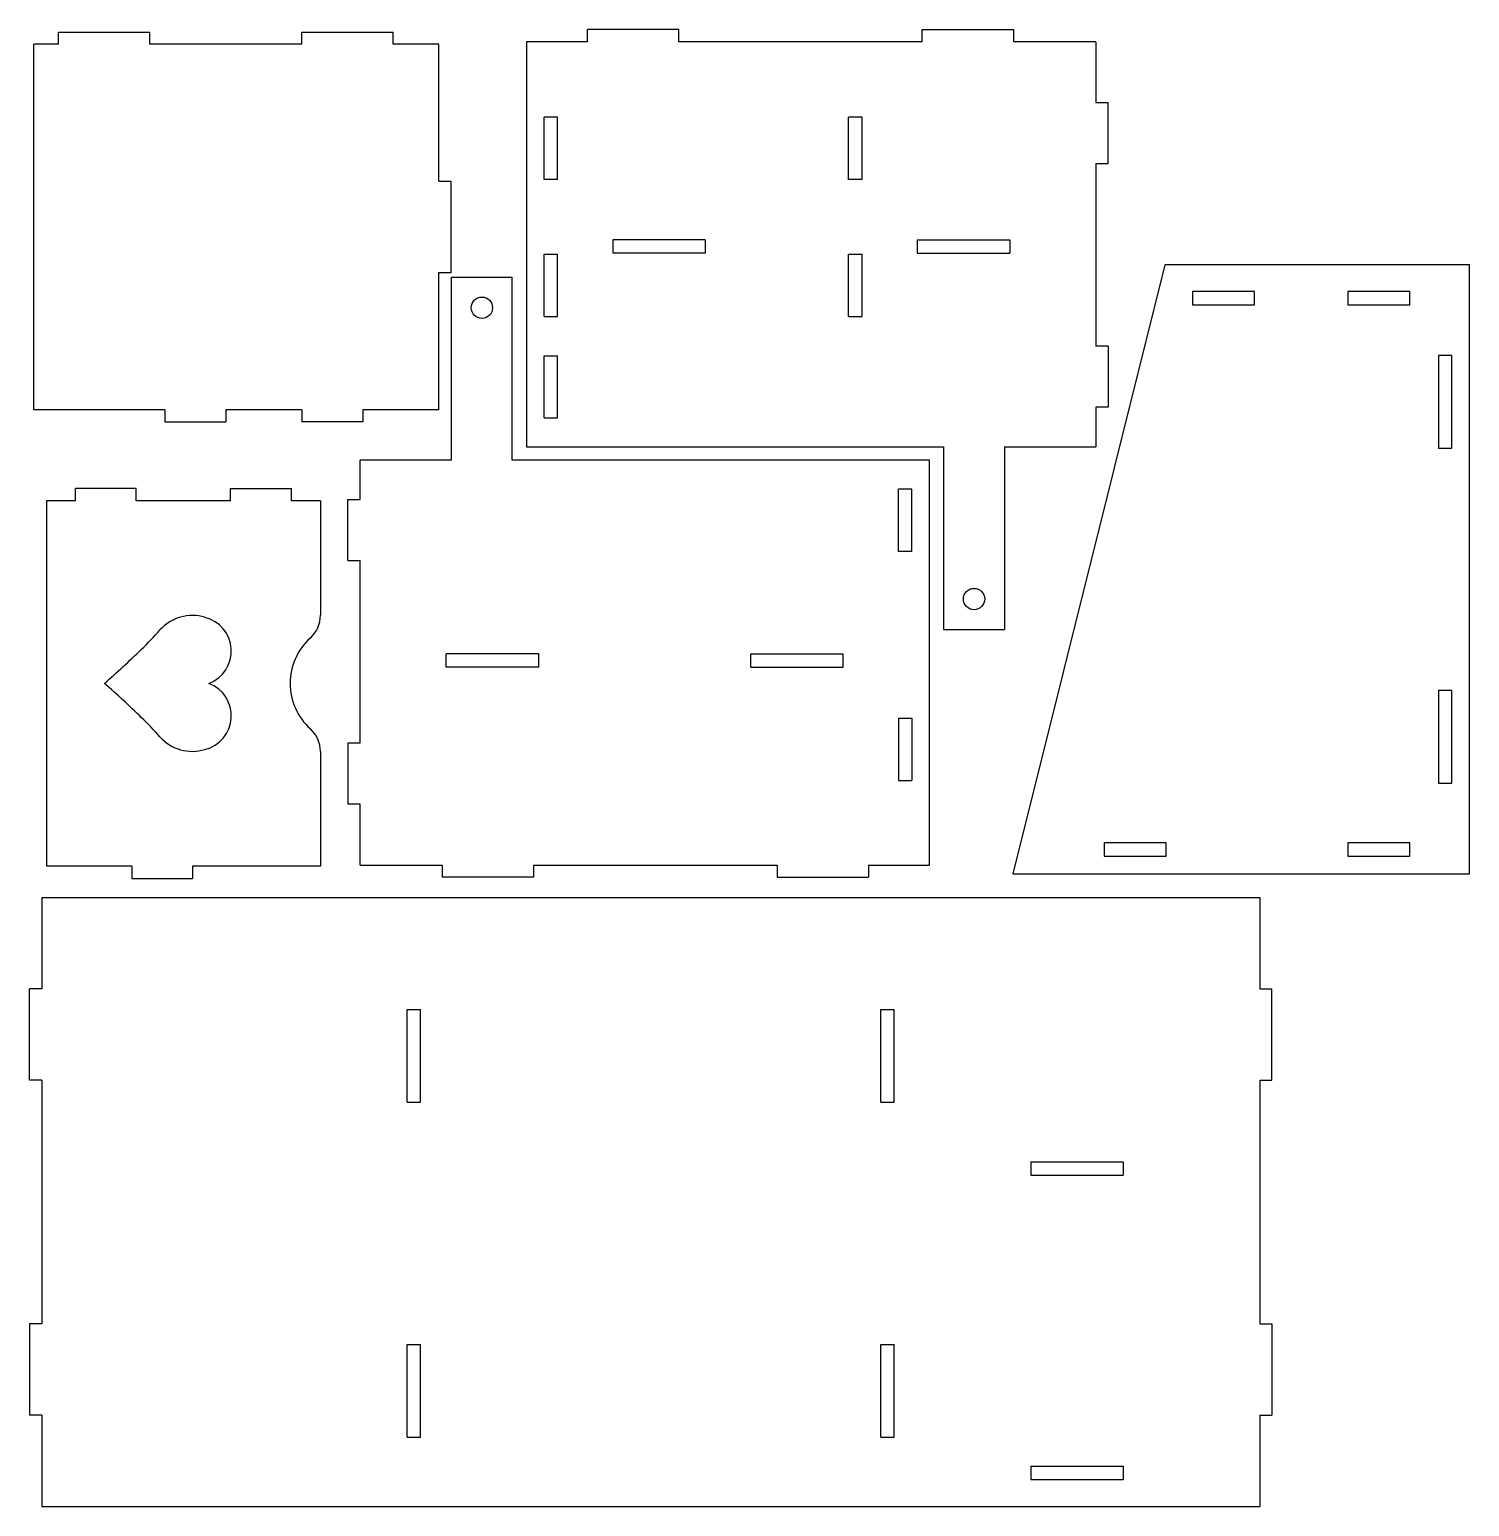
# Model space of a CAD drawing. Header units: millimetres. Extents: x 2 to 475, y 5 to 490.
import ezdxf

# ---------------------------------------------------------------- set-up
doc = ezdxf.new("R2010")
doc.units = ezdxf.units.MM

msp = doc.modelspace()

# ---------------------------------------------------------------- linework, layer by layer
at = {"color": 7, "linetype": 'Continuous', "lineweight": 25}
for p, q in [((11.93, 484.78), (11.93, 488.78)), ((11.93, 488.78), (41.93, 488.78)), ((41.93, 484.78), (41.93, 488.78)), ((91.93, 484.78), (91.93, 488.78)), ((91.93, 488.78), (121.93, 488.78)), ((121.93, 484.78), (121.93, 488.78)), ((185.68, 485.61), (165.68, 485.61)), ((165.68, 485.61), (165.68, 352.61)), ((215.68, 489.61), (185.68, 489.61)), ((185.68, 485.61), (185.68, 489.61)), ((215.68, 485.61), (215.68, 489.61)), ((295.68, 485.61), (215.68, 485.61)), ((295.68, 485.61), (295.68, 489.61)), ((295.68, 489.61), (325.68, 489.61)), ((325.68, 485.61), (325.68, 489.61)), ((352.68, 485.61), (325.68, 485.61)), ((352.68, 485.61), (352.68, 465.61)), ((3.93, 364.78), (3.93, 484.78)), ((11.93, 484.78), (3.93, 484.78)), ((91.93, 484.78), (41.93, 484.78)), ((136.93, 484.78), (121.93, 484.78)), ((136.93, 439.78), (136.93, 484.78)), ((352.68, 465.61), (356.68, 465.61)), ((356.68, 445.61), (356.68, 465.61)), ((171.48, 440.41), (171.48, 460.81)), ((175.88, 460.81), (171.48, 460.81)), ((175.88, 440.41), (175.88, 460.81)), ((275.88, 460.81), (271.48, 460.81)), ((271.48, 440.41), (271.48, 460.81)), ((275.88, 440.41), (275.88, 460.81)), ((352.68, 445.61), (356.68, 445.61)), ((352.68, 445.61), (352.68, 385.61)), ((136.93, 439.78), (140.93, 439.78)), ((140.93, 409.78), (140.93, 439.78)), ((175.88, 440.41), (171.48, 440.41)), ((275.88, 440.41), (271.48, 440.41)), ((193.98, 420.61), (193.98, 416.21)), ((224.38, 420.61), (193.98, 420.61)), ((224.38, 420.61), (224.38, 416.21)), ((293.98, 420.61), (324.38, 420.61)), ((293.98, 420.61), (293.98, 416.21)), ((324.38, 420.61), (324.38, 416.21)), ((171.48, 395.41), (171.48, 415.81)), ((171.48, 415.81), (175.88, 415.81)), ((175.88, 395.41), (175.88, 415.81)), ((224.38, 416.21), (193.98, 416.21)), ((271.48, 395.41), (271.48, 415.81)), ((271.48, 415.81), (275.88, 415.81)), ((275.88, 395.41), (275.88, 415.81)), ((293.98, 416.21), (324.38, 416.21)), ((375.37, 412.39), (325.37, 212.39)), ((475.37, 412.39), (375.37, 412.39)), ((475.37, 212.39), (475.37, 412.39)), ((136.93, 409.78), (140.93, 409.78)), ((136.93, 364.78), (136.93, 409.78)), ((141.02, 408.26), (161.02, 408.26)), ((141.02, 348.26), (141.02, 408.26)), ((161.02, 348.26), (161.02, 408.26)), ((404.77, 403.59), (384.37, 403.59)), ((384.37, 403.59), (384.37, 399.19)), ((404.77, 399.19), (404.77, 403.59)), ((455.77, 403.59), (435.37, 403.59)), ((435.37, 403.59), (435.37, 399.19)), ((455.77, 399.19), (455.77, 403.59)), ((384.37, 399.19), (404.77, 399.19)), ((435.37, 399.19), (455.77, 399.19)), ((171.48, 395.41), (175.88, 395.41)), ((271.48, 395.41), (275.88, 395.41)), ((356.68, 385.61), (352.68, 385.61)), ((356.68, 385.61), (356.68, 365.61)), ((171.48, 362.11), (171.48, 382.51)), ((171.48, 382.51), (175.88, 382.51)), ((175.88, 362.11), (175.88, 382.51)), ((469.57, 382.59), (465.17, 382.59)), ((465.17, 382.59), (465.17, 352.19)), ((469.57, 352.19), (469.57, 382.59)), ((46.93, 364.78), (3.93, 364.78)), ((46.93, 364.78), (46.93, 360.78)), ((91.93, 364.78), (66.93, 364.78)), ((66.93, 364.78), (66.93, 360.78)), ((91.93, 364.78), (91.93, 360.78)), ((136.93, 364.78), (111.93, 364.78)), ((111.93, 364.78), (111.93, 360.78)), ((356.68, 365.61), (352.68, 365.61)), ((352.68, 365.61), (352.68, 352.61)), ((46.93, 360.78), (66.93, 360.78)), ((111.93, 360.78), (91.93, 360.78)), ((171.48, 362.11), (175.88, 362.11)), ((165.68, 352.61), (302.68, 352.61)), ((302.68, 352.61), (302.68, 292.61)), ((322.68, 352.61), (352.68, 352.61)), ((322.68, 352.61), (322.68, 292.61)), ((465.17, 352.19), (469.57, 352.19)), ((111.02, 335.26), (111.02, 348.26)), ((141.02, 348.26), (111.02, 348.26)), ((298.02, 348.26), (161.02, 348.26)), ((298.02, 215.26), (298.02, 348.26)), ((8.02, 334.9), (8.02, 214.9)), ((17.52, 334.9), (8.02, 334.9)), ((17.52, 334.9), (17.52, 338.9)), ((37.52, 338.9), (17.52, 338.9)), ((37.52, 334.9), (37.52, 338.9)), ((68.52, 334.9), (37.52, 334.9)), ((68.52, 334.9), (68.52, 338.9)), ((68.52, 338.9), (88.52, 338.9)), ((88.52, 334.9), (88.52, 338.9)), ((98.02, 334.9), (88.52, 334.9)), ((98.02, 334.9), (98.02, 297.26)), ((107.02, 315.26), (107.02, 335.26)), ((107.02, 335.26), (111.02, 335.26)), ((287.82, 318.26), (287.82, 338.66)), ((292.22, 338.66), (287.82, 338.66)), ((292.22, 318.26), (292.22, 338.66)), ((107.02, 315.26), (111.02, 315.26)), ((111.02, 255.26), (111.02, 315.26)), ((292.22, 318.26), (287.82, 318.26)), ((302.68, 292.61), (322.68, 292.61)), ((139.32, 280.26), (139.32, 284.66)), ((169.72, 284.66), (139.32, 284.66)), ((169.72, 280.26), (169.72, 284.66)), ((239.32, 280.26), (239.32, 284.66)), ((239.32, 284.66), (269.72, 284.66)), ((269.72, 280.26), (269.72, 284.66)), ((169.72, 280.26), (139.32, 280.26)), ((239.32, 280.26), (269.72, 280.26)), ((469.57, 272.59), (465.17, 272.59)), ((465.17, 272.59), (465.17, 242.19)), ((469.57, 242.19), (469.57, 272.59)), ((287.82, 263.46), (292.22, 263.46)), ((287.82, 263.46), (287.82, 243.06)), ((292.22, 263.46), (292.22, 243.06)), ((98.02, 252.54), (98.02, 214.9)), ((107.02, 255.26), (107.02, 235.26)), ((111.02, 255.26), (107.02, 255.26)), ((287.82, 243.06), (292.22, 243.06)), ((465.17, 242.19), (469.57, 242.19)), ((111.02, 235.26), (107.02, 235.26)), ((111.02, 215.26), (111.02, 235.26)), ((375.77, 222.59), (355.37, 222.59)), ((355.37, 222.59), (355.37, 218.19)), ((375.77, 218.19), (375.77, 222.59)), ((455.77, 222.59), (435.37, 222.59)), ((435.37, 222.59), (435.37, 218.19)), ((455.77, 218.19), (455.77, 222.59)), ((36.02, 214.9), (8.02, 214.9)), ((36.02, 214.9), (36.02, 210.9)), ((98.02, 214.9), (56.02, 214.9)), ((56.02, 214.9), (56.02, 210.9)), ((111.02, 215.26), (138.01, 215.26)), ((138.01, 215.26), (138.01, 211.26)), ((168.01, 215.26), (248.01, 215.26)), ((168.01, 215.26), (168.01, 211.26)), ((248.01, 215.26), (248.01, 211.26)), ((278.01, 215.26), (298.02, 215.26)), ((278.01, 215.26), (278.01, 211.26)), ((355.37, 218.19), (375.77, 218.19)), ((435.37, 218.19), (455.77, 218.19)), ((36.02, 210.9), (56.02, 210.9)), ((168.01, 211.26), (138.01, 211.26)), ((248.01, 211.26), (278.01, 211.26)), ((325.37, 212.39), (475.37, 212.39)), ((6.47, 204.65), (6.47, 174.65)), ((6.47, 204.65), (406.47, 204.65)), ((406.47, 204.65), (406.47, 174.65)), ((2.47, 144.65), (2.47, 174.65)), ((6.47, 174.65), (2.47, 174.65)), ((406.47, 174.65), (410.47, 174.65)), ((410.47, 144.65), (410.47, 174.65)), ((126.47, 167.85), (130.87, 167.85)), ((126.47, 137.45), (126.47, 167.85)), ((130.87, 137.45), (130.87, 167.85)), ((282.07, 167.85), (286.47, 167.85)), ((282.07, 137.45), (282.07, 167.85)), ((286.47, 137.45), (286.47, 167.85)), ((6.47, 144.65), (2.47, 144.65)), ((6.47, 144.65), (6.47, 64.65)), ((406.47, 144.65), (410.47, 144.65)), ((406.47, 144.65), (406.47, 64.65)), ((126.47, 137.45), (130.87, 137.45)), ((282.07, 137.45), (286.47, 137.45)), ((331.27, 117.85), (361.67, 117.85)), ((331.27, 117.85), (331.27, 113.45)), ((361.67, 117.85), (361.67, 113.45)), ((331.27, 113.45), (361.67, 113.45)), ((2.47, 64.65), (2.47, 34.65)), ((6.47, 64.65), (2.47, 64.65)), ((406.47, 64.65), (410.47, 64.65)), ((410.47, 64.65), (410.47, 34.65)), ((126.47, 57.85), (130.87, 57.85)), ((126.47, 27.45), (126.47, 57.85)), ((130.87, 27.45), (130.87, 57.85)), ((282.07, 57.85), (286.47, 57.85)), ((282.07, 27.45), (282.07, 57.85)), ((286.47, 27.45), (286.47, 57.85)), ((6.47, 34.65), (2.47, 34.65)), ((6.47, 34.65), (6.47, 4.65)), ((406.47, 34.65), (410.47, 34.65)), ((406.47, 34.65), (406.47, 4.65)), ((126.47, 27.45), (130.87, 27.45)), ((282.07, 27.45), (286.47, 27.45)), ((331.27, 17.85), (331.27, 13.45)), ((331.27, 17.85), (361.67, 17.85)), ((361.67, 17.85), (361.67, 13.45)), ((331.27, 13.45), (361.67, 13.45)), ((6.47, 4.65), (406.47, 4.65))]:
    msp.add_line(p, q, dxfattribs=at)
for centre in [(151.02, 398.26), (312.68, 302.61)]:
    msp.add_circle(centre, 3.5, dxfattribs=at)
for centre, radius, start, end in [((55.92, 282.99), 14.23, 73.0677, 138.308), ((57.37, 285.55), 11.37, 290.4667, 76.3205), ((88.02, 297.26), 10, 311.8103, 0), ((-44.31, 372.26), 120, 314.0841, 318.308), ((108.02, 274.9), 20, 131.8103, 228.1897), ((-208.58, 541.87), 356.11, 311.4384, 314.0841), ((-208.58, 7.94), 356.11, 45.9159, 48.5616), ((57.37, 264.25), 11.37, 283.6795, 69.5333), ((-44.31, 177.54), 120, 41.692, 45.9159), ((55.92, 266.82), 14.23, 221.692, 286.9323), ((88.02, 252.54), 10, 0, 48.1897)]:
    msp.add_arc(centre, radius, start, end, dxfattribs=at)

doc.saveas('drawing.dxf')
